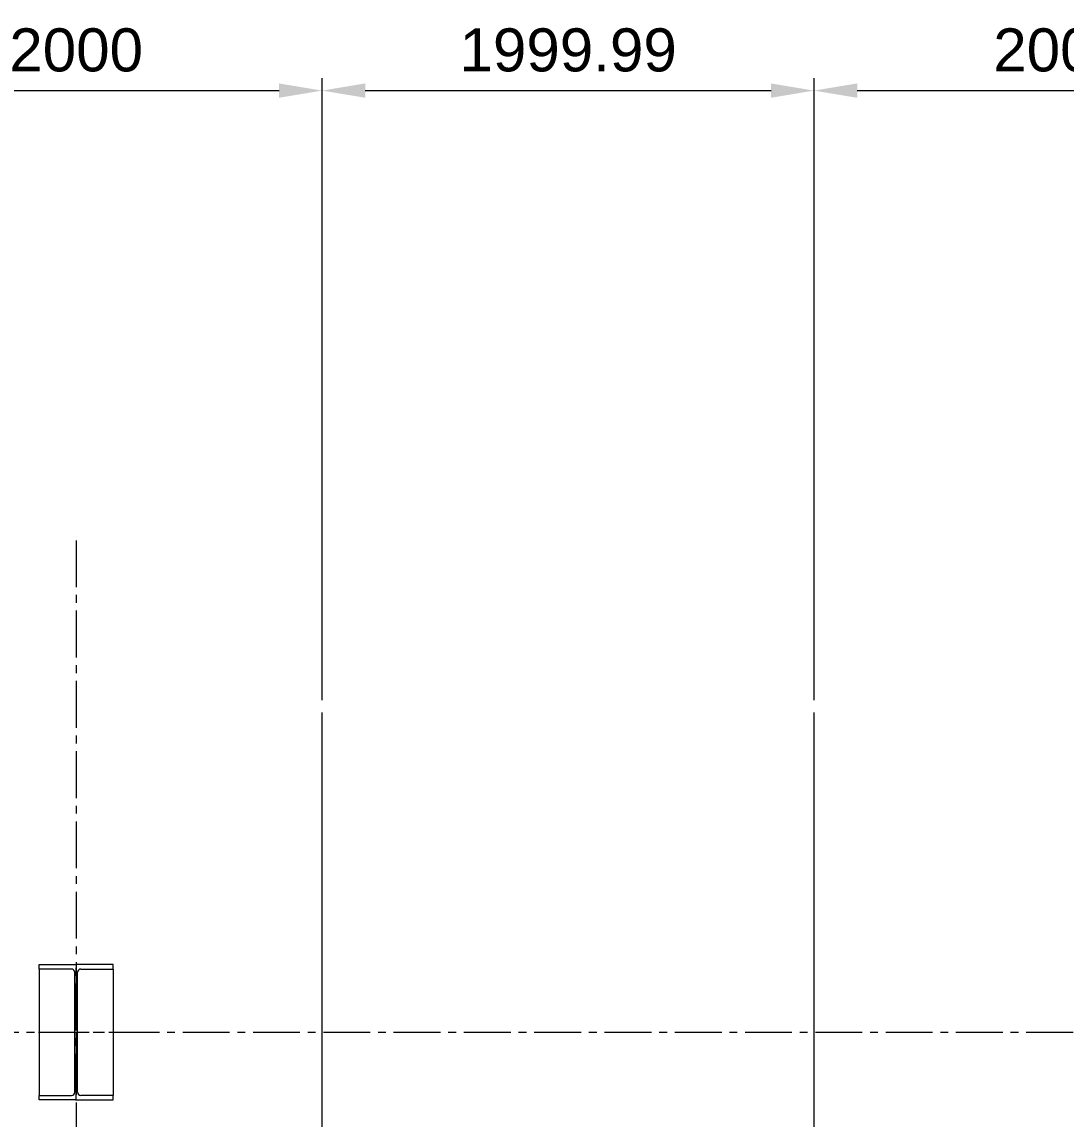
# Model space of a CAD drawing. Header units: millimetres. Extents: x 163705 to 1616509, y 81827 to 302547.
# Drawn here: x 1088765 to 1093009, y 149907 to 154367 of the extents above; entities that cross this region are included whole.
import ezdxf

# ---------------------------------------------------------------- set-up
doc = ezdxf.new("R2010")
doc.units = ezdxf.units.MM
doc.header["$LTSCALE"] = 10
doc.linetypes.add('CENTER2', pattern=[28.575000000000003, 19.05, -3.175, 3.175, -3.175])
for name, color, linetype, lineweight in [('1-中心线', 1, 'CENTER2', 0), ('1-剖面线', 8, 'Continuous', 0), ('1-标注', 3, 'Continuous', 0), ('1-钢构', 6, 'Continuous', 0)]:
    doc.layers.add(name, color=color, linetype=linetype, lineweight=lineweight)
doc.styles.get("Standard").update_dxf_attribs({"font": 'arial.ttf'})
doc.dimstyles.new('AM_GB50$0', dxfattribs={"dimscale": 50, "dimtxt": 3.5, "dimasz": 3.5, "dimexe": 1, "dimexo": 1, "dimgap": 1.5, "dimtad": 1, "dimdsep": 46, "dimtxsty": 'Standard', "dimcen": 0, "dimclrd": 256, "dimclre": 256, "dimclrt": 2, "dimadec": 0, "dimazin": 2, "dimtp": 0.1, "dimtm": 0.1, "dimtfac": 0.71, "dimtdec": 3, "dimtmove": 0, "dimatfit": 3, "dimfxl": 0, "dimlwd": -1, "dimlwe": -1, "dimarcsym": 0})

# ---------------------------------------------------------------- blocks, each defined once
blk = doc.blocks.new('G$CEDFA10A2')
for p, q in [((0, 535), (0, 553)), ((0, 553), (150, 553)), ((300, 553), (150, 553)), ((300, 535), (300, 553)), ((131.5, 535), (0, 535)), ((0, 535), (0, 21)), ((144.5, 34), (144.5, 522)), ((155.5, 34), (155.5, 522)), ((168.5, 535), (300, 535)), ((300, 535), (300, 21)), ((0, 21), (131.5, 21)), ((0, 3), (0, 21)), ((150, 3), (0, 3)), ((150, 3), (300, 3)), ((300, 21), (168.5, 21)), ((300, 3), (300, 21))]:
    blk.add_line(p, q)
for centre, start, end in [((131.5, 522), 0, 90), ((168.5, 522), 90, 180), ((131.5, 34), 270, 0), ((168.5, 34), 180, 270)]:
    blk.add_arc(centre, 13, start, end)
at = {"layer": '1-中心线'}
for p, q in [((150, 0), (149.999999997206, 556)), ((-3, 278), (303, 278))]:
    blk.add_line(p, q, dxfattribs=at)
blk.add_text('HC_SUPERPART', height=0.001).set_placement((150, 3))
blk = doc.blocks.new('*D510')
at = {"layer": '1-标注', "transparency": 16777216}
for p, q in [((1087985.430212252, 151609.6317333492), (1087985.430212252, 154138.1885826529)), ((1089985.430212252, 151609.6317333492), (1089985.430212252, 154138.1885826529)), ((1088160.430212252, 154088.1885826529), (1089810.430212252, 154088.1885826529))]:
    blk.add_line(p, q, dxfattribs=at)
for points in [[(1088160.430212252, 154117.3552493195), (1088160.430212252, 154059.0219159862), (1087985.430212252, 154088.1885826529)], [(1089810.430212252, 154117.3552493195), (1089810.430212252, 154059.0219159862), (1089985.430212252, 154088.1885826529)]]:
    blk.add_solid(points, dxfattribs=at)
at = {"layer": 'Defpoints', "transparency": 16777216}
for p in [(1089985.430212252, 154088.1885826529), (1087985.430212252, 151559.6317333492), (1089985.430212252, 151559.6317333492)]:
    blk.add_point(p, dxfattribs=at)
at = {"layer": '1-标注', "transparency": 16777216, "insert": (1088985.430212252, 154252.5388555042), "char_height": 175, "attachment_point": 5}
blk.add_mtext('2000', dxfattribs=at)
blk = doc.blocks.new('*D511')
at = {"layer": '1-标注', "transparency": 16777216}
for p, q in [((1089985.430212252, 151609.6317333492), (1089985.430212252, 154138.1885826529)), ((1091985.418688663, 151609.6317333492), (1091985.418688663, 154138.1885826529)), ((1090160.430212252, 154088.1885826529), (1091810.418688663, 154088.1885826529))]:
    blk.add_line(p, q, dxfattribs=at)
for points in [[(1090160.430212252, 154117.3552493195), (1090160.430212252, 154059.0219159862), (1089985.430212252, 154088.1885826529)], [(1091810.418688663, 154117.3552493195), (1091810.418688663, 154059.0219159862), (1091985.418688663, 154088.1885826529)]]:
    blk.add_solid(points, dxfattribs=at)
at = {"layer": 'Defpoints', "transparency": 16777216}
for p in [(1091985.418688663, 154088.1885826529), (1089985.430212252, 151559.6317333492), (1091985.418688663, 151559.6317333492)]:
    blk.add_point(p, dxfattribs=at)
at = {"layer": '1-标注', "transparency": 16777216, "insert": (1090985.424450458, 154252.5388555042), "char_height": 175, "attachment_point": 5}
blk.add_mtext('1999.99', dxfattribs=at)
blk = doc.blocks.new('*D512')
at = {"layer": '1-标注', "transparency": 16777216}
for p, q in [((1091985.418688663, 151609.6317333492), (1091985.418688663, 154138.1885826529)), ((1093985.418688663, 151609.6317333492), (1093985.418688663, 154138.1885826529)), ((1092160.418688663, 154088.1885826529), (1093810.418688663, 154088.1885826529))]:
    blk.add_line(p, q, dxfattribs=at)
for points in [[(1092160.418688663, 154117.3552493195), (1092160.418688663, 154059.0219159862), (1091985.418688663, 154088.1885826529)], [(1093810.418688663, 154117.3552493195), (1093810.418688663, 154059.0219159862), (1093985.418688663, 154088.1885826529)]]:
    blk.add_solid(points, dxfattribs=at)
at = {"layer": 'Defpoints', "transparency": 16777216}
for p in [(1093985.418688663, 154088.1885826529), (1091985.418688663, 151559.6317333492), (1093985.418688663, 151559.6317333492)]:
    blk.add_point(p, dxfattribs=at)
at = {"layer": '1-标注', "transparency": 16777216, "insert": (1092985.418688663, 154252.5388555042), "char_height": 175, "attachment_point": 5}
blk.add_mtext('2000', dxfattribs=at)

msp = doc.modelspace()

# ---------------------------------------------------------------- linework, layer by layer
at = {"layer": '1-中心线'}
for p, q in [((1088985.430212252, 152259.7375426244), (1088985.430212252, 141059.4989849335)), ((1053985.779878024, 150259.6317333492), (1105985.705053746, 150259.6317333492))]:
    msp.add_line(p, q, dxfattribs=at)
at = {"layer": '1-剖面线'}
for p, q in [((1089985.430212252, 141759.6317333492), (1089985.430212252, 151559.6317333492)), ((1091985.418688663, 141759.6317333492), (1091985.418688663, 151559.6317333492))]:
    msp.add_line(p, q, dxfattribs=at)

# ---------------------------------------------------------------- block references
at = {"layer": '1-钢构'}
msp.add_blockref('G$CEDFA10A2', (1088835.430212251, 149981.6317334982), dxfattribs=at)

# ---------------------------------------------------------------- dimensions: what is measured, and where the dimension line sits
at = {"layer": '1-标注'}
for base, p1, p2, picture, middle in [((1089985.430212252, 154088.1885826529), (1087985.430212252, 151559.6317333492), (1089985.430212252, 151559.6317333492), '*D510', (1088985.430212252, 154252.5388555042)), ((1091985.418688663, 154088.1885826529), (1089985.430212252, 151559.6317333492), (1091985.418688663, 151559.6317333492), '*D511', (1090985.424450458, 154252.5388555042)), ((1093985.418688663, 154088.1885826529), (1091985.418688663, 151559.6317333492), (1093985.418688663, 151559.6317333492), '*D512', (1092985.418688663, 154252.5388555042))]:
    dim = msp.add_linear_dim(base=base, p1=p1, p2=p2, dimstyle='AM_GB50$0', override={"dimtmove": 1}, dxfattribs=at)
    dim.commit()
    dim.dimension.update_dxf_attribs({"geometry": picture, "text_midpoint": middle})

doc.saveas('drawing.dxf')
